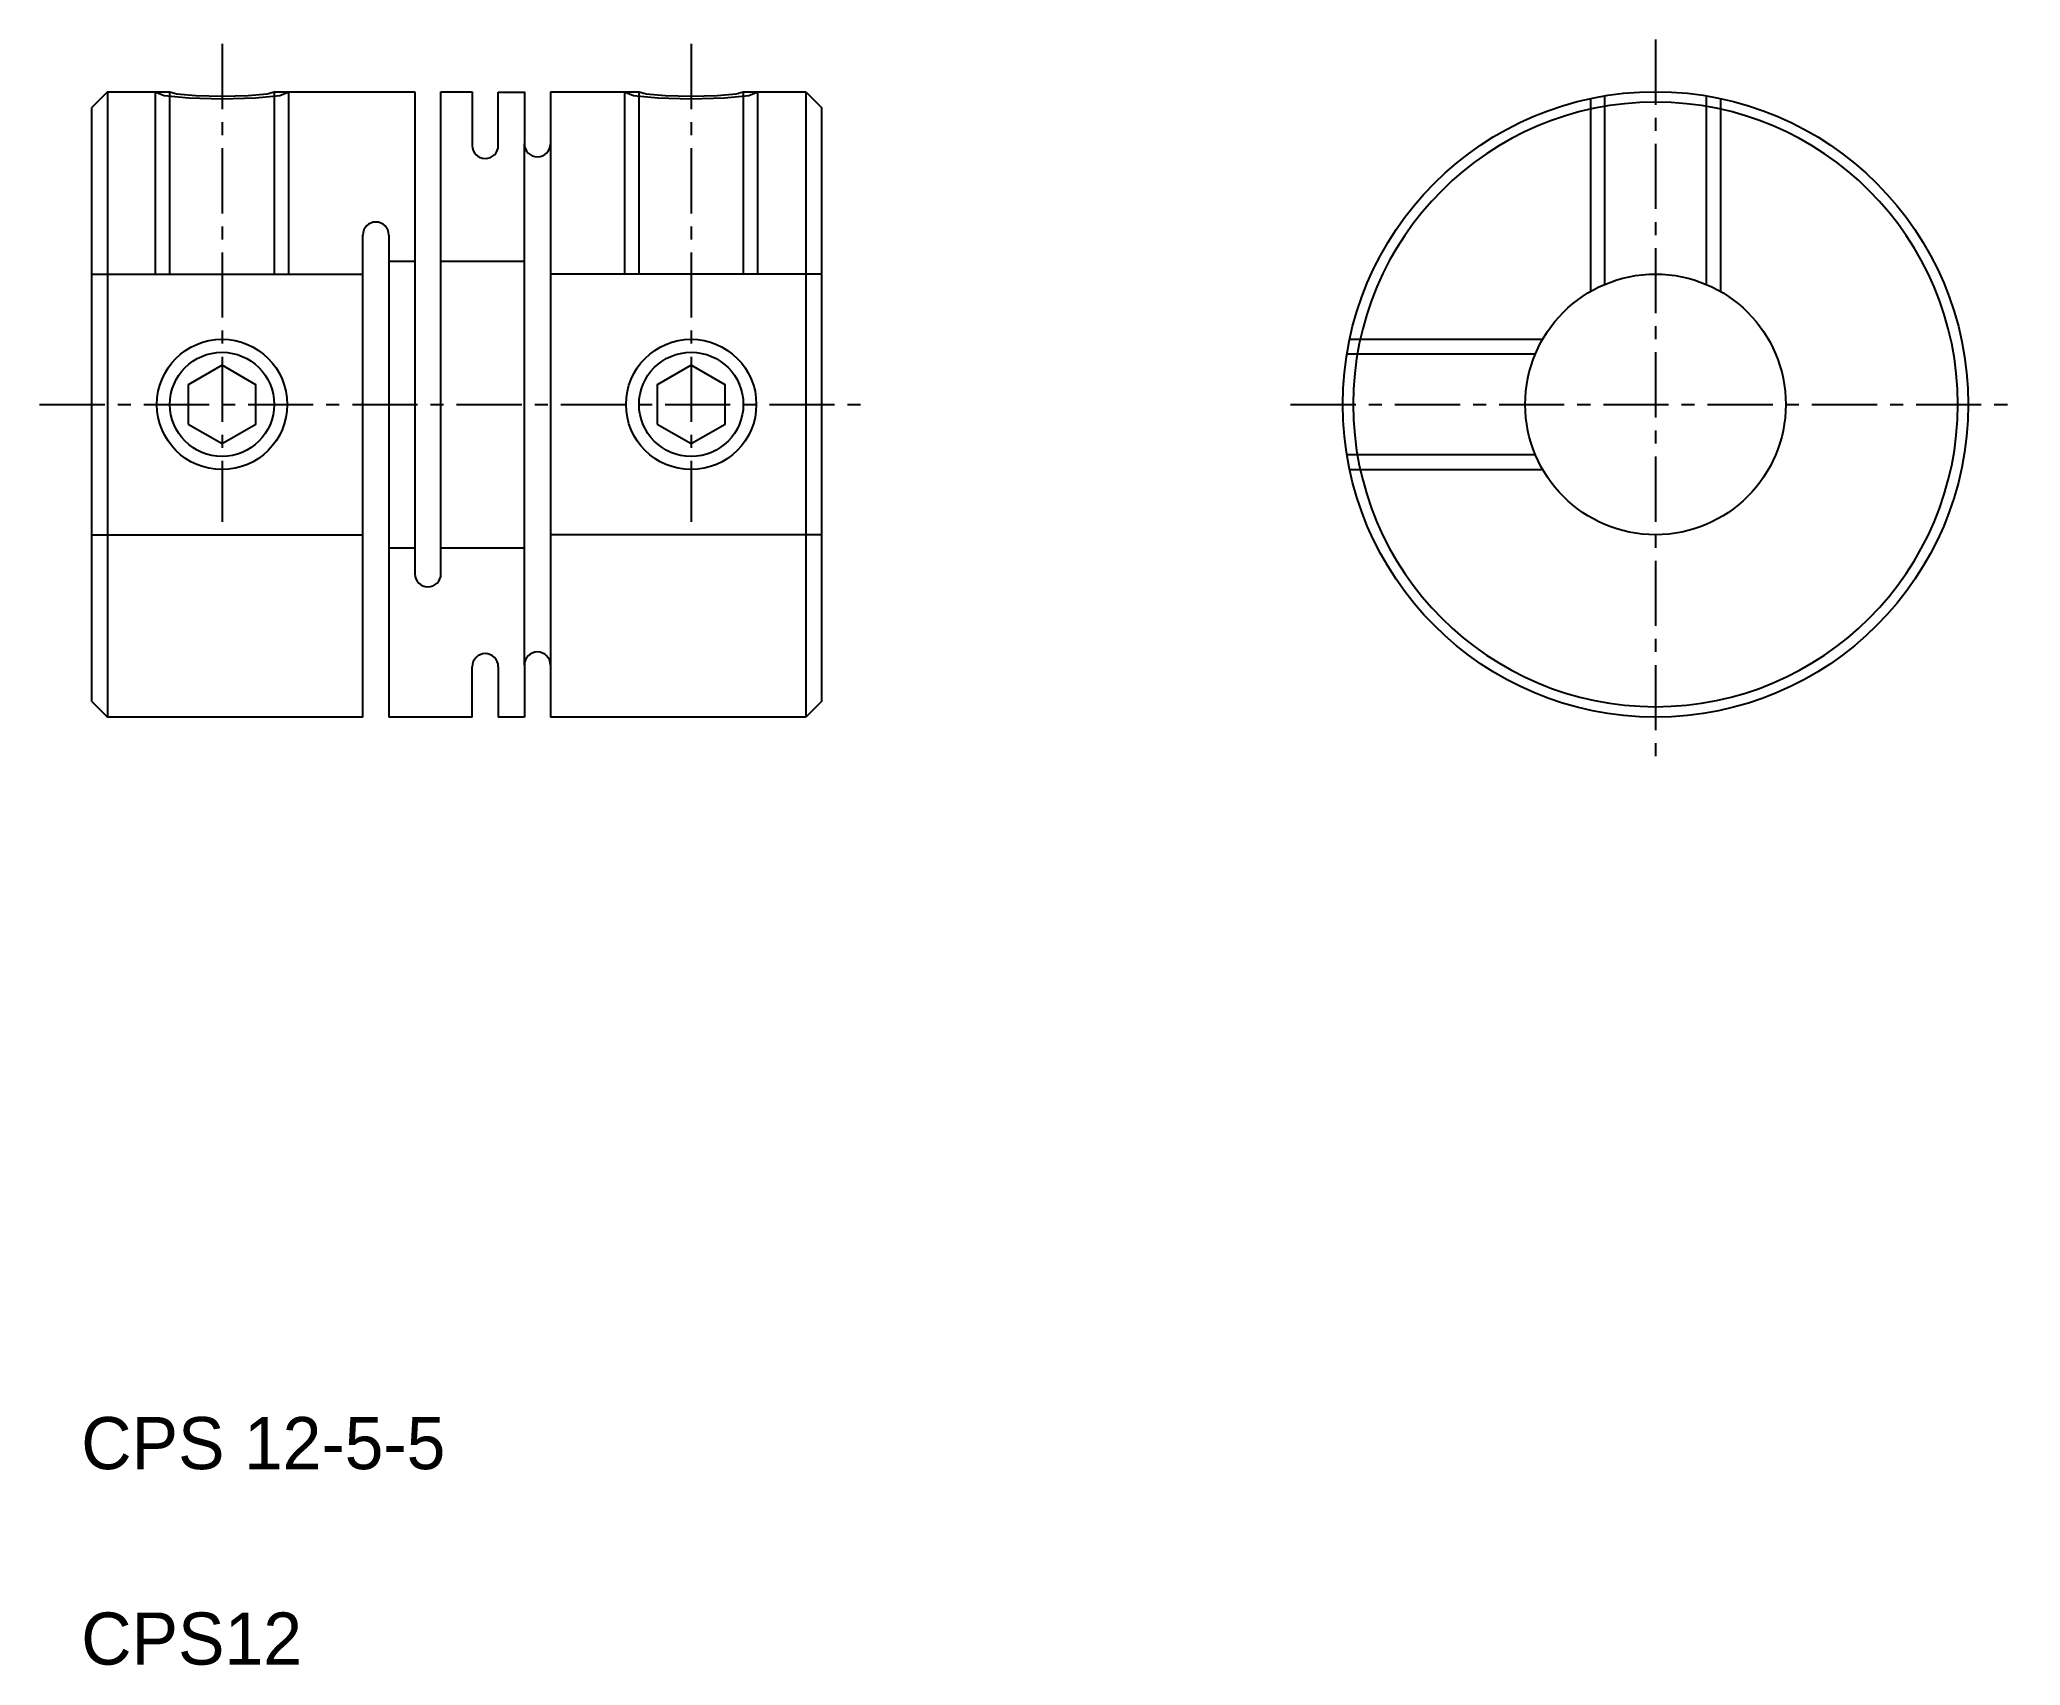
# Model space of a CAD drawing. Extents: x 122.6 to 160.6, y 82.8 to 114.
import ezdxf

# ---------------------------------------------------------------- set-up
doc = ezdxf.new("R2010")
doc.units = 0
doc.linetypes.add('CENTER', pattern=[2, 1.25, -0.25, 0.25, -0.25])
doc.linetypes.add('DASHED', pattern=[19.05, 12.7, -6.35])
doc.layers.get('0').update_dxf_attribs({"linetype": 'CONTINUOUS'})
doc.layers.add('CENTER', color=1, linetype='CENTER')

msp = doc.modelspace()

# ---------------------------------------------------------------- linework, layer by layer
at = {"linetype": 'CONTINUOUS'}
for p, q in [((123.917, 112.964), (123.617, 112.664)), ((123.917, 112.964), (123.917, 100.964)), ((123.917, 112.964), (125.117, 112.964)), ((127.117, 112.964), (129.817, 112.964)), ((129.817, 112.964), (129.817, 103.714)), ((130.317, 103.714), (130.317, 112.964)), ((130.317, 112.964), (130.917, 112.964)), ((130.917, 112.964), (130.917, 111.932)), ((131.417, 111.932), (131.417, 112.954)), ((131.417, 112.954), (131.917, 112.954)), ((131.917, 112.964), (131.917, 111.964)), ((132.417, 112.964), (134.117, 112.964)), ((132.417, 112.964), (132.417, 111.964)), ((136.117, 112.964), (137.317, 112.964)), ((137.317, 112.964), (137.617, 112.664)), ((123.617, 101.264), (123.617, 112.664)), ((137.617, 112.664), (137.617, 106.964)), ((131.917, 101.964), (131.917, 111.964)), ((132.417, 111.964), (132.417, 101.964)), ((128.817, 100.964), (128.817, 110.214)), ((129.317, 110.214), (129.317, 100.964)), ((137.617, 106.964), (137.617, 101.264)), ((130.917, 100.964), (130.917, 101.932)), ((131.417, 101.932), (131.417, 100.964)), ((131.917, 101.964), (131.917, 100.964)), ((132.417, 101.964), (132.417, 100.964)), ((123.617, 101.264), (123.917, 100.964)), ((137.617, 101.264), (137.317, 100.964)), ((128.817, 100.964), (123.917, 100.964)), ((130.917, 100.964), (129.317, 100.964)), ((131.917, 100.964), (131.417, 100.964)), ((137.317, 100.964), (132.417, 100.964))]:
    msp.add_line(p, q, dxfattribs=at)
at = {"color": 3, "linetype": 'DASHED'}
for p, q in [((124.837, 112.964), (124.837, 109.464)), ((125.117, 109.464), (125.117, 112.964)), ((127.117, 112.964), (127.117, 109.464)), ((127.397, 109.464), (127.397, 112.964)), ((133.837, 112.964), (133.837, 109.464)), ((134.117, 109.464), (134.117, 112.964)), ((136.117, 112.964), (136.117, 109.464)), ((136.397, 109.464), (136.397, 112.964)), ((152.647, 109.268), (152.647, 112.885)), ((154.587, 112.885), (154.587, 109.268)), ((152.367, 112.832), (152.367, 109.129)), ((154.867, 112.832), (154.867, 109.129)), ((123.617, 109.464), (128.817, 109.464)), ((129.317, 109.714), (129.817, 109.714)), ((130.317, 109.714), (131.917, 109.714)), ((137.617, 109.464), (132.417, 109.464)), ((147.696, 107.934), (151.313, 107.934)), ((147.749, 108.214), (151.452, 108.214)), ((151.313, 105.994), (147.696, 105.994)), ((147.749, 105.714), (151.452, 105.714)), ((123.617, 104.464), (128.817, 104.464)), ((129.317, 104.214), (129.817, 104.214)), ((130.317, 104.214), (131.917, 104.214)), ((137.617, 104.464), (132.417, 104.464))]:
    msp.add_line(p, q, dxfattribs=at)
for p, q in [((137.317, 112.964), (137.317, 100.964)), ((130.117, 100.964), (130.117, 100.964)), ((130.517, 100.964), (130.517, 100.964))]:
    msp.add_line(p, q)
at = {"color": 3, "linetype": 'CONTINUOUS', "flags": 128}
for points in [[(124.837, 112.964), (125.009, 112.894), (125.477, 112.844), (126.117, 112.825), (126.757, 112.844), (127.226, 112.894), (127.397, 112.964)], [(133.837, 112.964), (134.009, 112.894), (134.477, 112.844), (135.117, 112.825), (135.757, 112.844), (136.226, 112.894), (136.397, 112.964)]]:
    msp.add_lwpolyline(points, dxfattribs=at)
at = {"linetype": 'CONTINUOUS', "flags": 128}
for points in [[(125.117, 112.964), (125.251, 112.922), (125.617, 112.891), (126.117, 112.88), (126.617, 112.891), (126.983, 112.922), (127.117, 112.964)], [(134.117, 112.964), (134.251, 112.922), (134.617, 112.891), (135.117, 112.88), (135.617, 112.891), (135.983, 112.922), (136.117, 112.964)]]:
    msp.add_lwpolyline(points, dxfattribs=at)
at = {"linetype": 'CONTINUOUS'}
for points in [[(125.467, 106.588), (126.117, 106.213), (126.767, 106.588), (126.767, 107.339), (126.117, 107.714), (125.467, 107.339)], [(134.467, 106.588), (135.117, 106.213), (135.767, 106.588), (135.767, 107.339), (135.117, 107.714), (134.467, 107.339)]]:
    msp.add_lwpolyline(points, close=True, dxfattribs=at)
msp.add_circle((153.617, 106.964), 6, dxfattribs=at)
for centre, radius in [((153.617, 106.964), 2.5), ((126.117, 106.964), 1.25), ((135.117, 106.964), 1.25)]:
    msp.add_circle(centre, radius)
at = {"color": 3, "linetype": 'CONTINUOUS'}
for centre in [(126.117, 106.964), (135.117, 106.964)]:
    msp.add_circle(centre, 1, dxfattribs=at)
at = {"linetype": 'CONTINUOUS'}
for centre, radius, start, end in [((153.617, 106.964), 5.8, 0, 180), ((131.167, 111.932), 0.25, 180, 0), ((132.167, 111.964), 0.25, 180, 0), ((129.067, 110.214), 0.25, 0, 180), ((153.617, 106.964), 5.8, 180, 0), ((130.067, 103.714), 0.25, 180, 0), ((131.167, 101.932), 0.25, 0, 180), ((132.167, 101.964), 0.25, 0, 180)]:
    msp.add_arc(centre, radius, start, end, dxfattribs=at)
at = {"layer": 'CENTER', "color": 1, "linetype": 'CENTER'}
for p, q in [((126.117, 113.88), (126.117, 104.714)), ((135.117, 113.88), (135.117, 104.714)), ((153.617, 113.964), (153.617, 99.964)), ((122.617, 106.964), (138.617, 106.964)), ((146.617, 106.964), (160.617, 106.964))]:
    msp.add_line(p, q, dxfattribs=at)

# ---------------------------------------------------------------- texts
for s, p in [('CPS 12-5-5', (123.415, 86.535)), ('CPS12', (123.415, 82.785))]:
    msp.add_text(s, height=1).set_placement(p)

doc.saveas('drawing.dxf')
